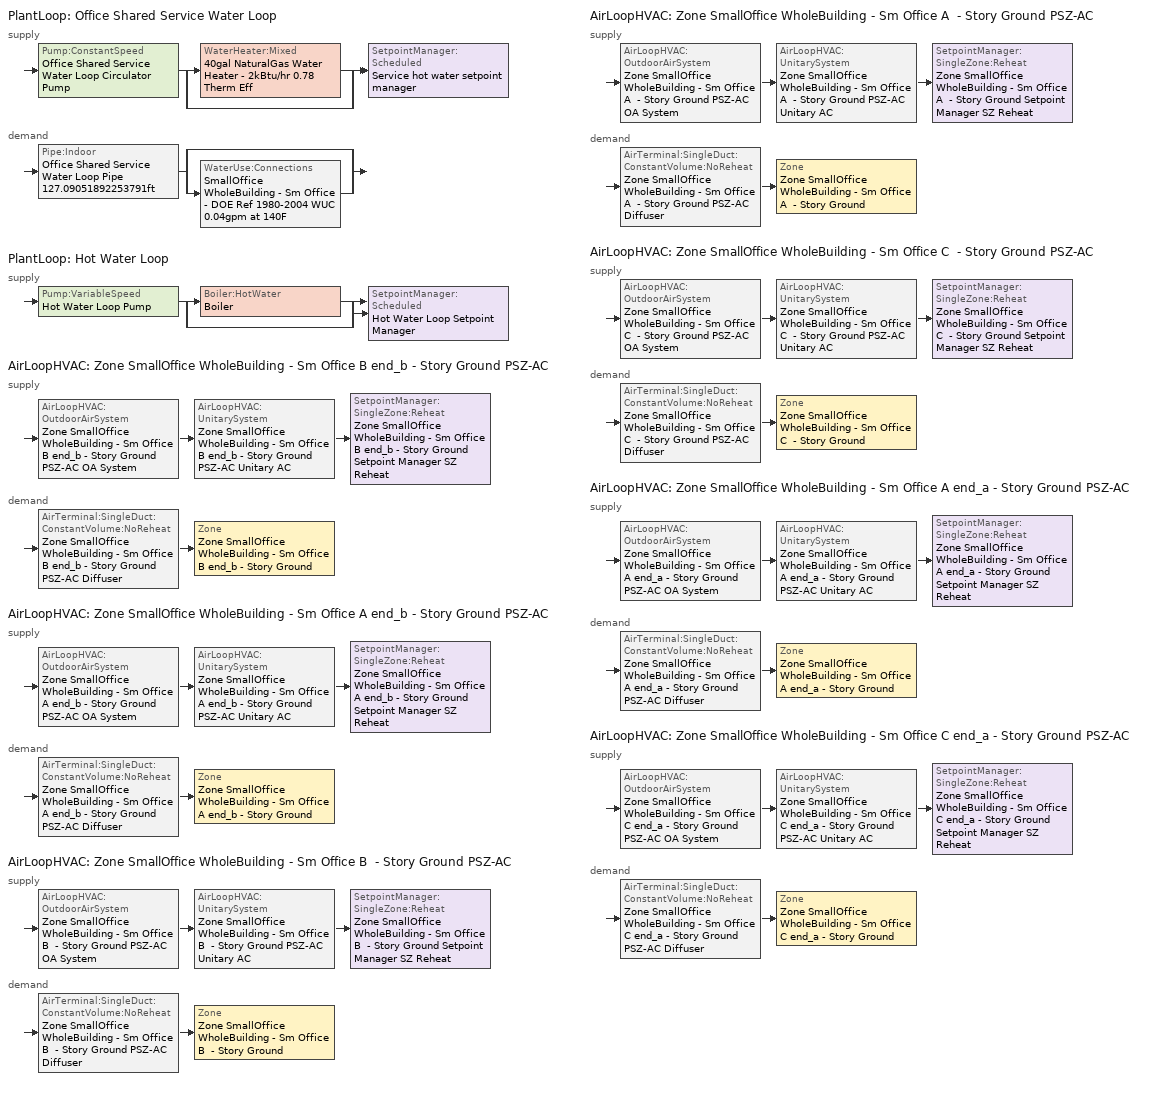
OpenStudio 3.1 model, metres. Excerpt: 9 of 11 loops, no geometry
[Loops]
PlantLoop 'Office Shared Service Water Loop'
 supply: Pump:ConstantSpeed 'Office Shared Service Water Loop Circulator Pump' > split
  | WaterHeater:Mixed '40gal NaturalGas Water Heater - 2kBtu/hr 0.78 Therm Eff'
  | bypass
  join > SetpointManager:Scheduled 'Service hot water setpoint manager'
 demand: Pipe:Indoor 'Office Shared Service Water Loop Pipe 127.09051892253791ft' > split
  | bypass
  | WaterUse:Connections 'SmallOffice WholeBuilding - Sm Office - DOE Ref 1980-2004 WUC 0.04gpm at 140F'
PlantLoop 'Hot Water Loop'
 supply: Pump:VariableSpeed 'Hot Water Loop Pump' > split
  | Boiler:HotWater 'Boiler'
  | bypass
  join > SetpointManager:Scheduled 'Hot Water Loop Setpoint Manager'
AirLoopHVAC 'Zone SmallOffice WholeBuilding - Sm Office B end_b - Story Ground PSZ-AC'
 supply: AirLoopHVAC:OutdoorAirSystem 'Zone SmallOffice WholeBuilding - Sm Office B end_b - Story Ground PSZ-AC OA System' > AirLoopHVAC:UnitarySystem 'Zone SmallOffice WholeBuilding - Sm Office B end_b - Story Ground PSZ-AC Unitary AC' > SetpointManager:SingleZone:Reheat 'Zone SmallOffice WholeBuilding - Sm Office B end_b - Story Ground Setpoint Manager SZ Reheat'
 demand: AirTerminal:SingleDuct:ConstantVolume:NoReheat 'Zone SmallOffice WholeBuilding - Sm Office B end_b - Story Ground PSZ-AC Diffuser' > Zone 'Zone SmallOffice WholeBuilding - Sm Office B end_b - Story Ground'
AirLoopHVAC 'Zone SmallOffice WholeBuilding - Sm Office A end_b - Story Ground PSZ-AC'
 supply: AirLoopHVAC:OutdoorAirSystem 'Zone SmallOffice WholeBuilding - Sm Office A end_b - Story Ground PSZ-AC OA System' > AirLoopHVAC:UnitarySystem 'Zone SmallOffice WholeBuilding - Sm Office A end_b - Story Ground PSZ-AC Unitary AC' > SetpointManager:SingleZone:Reheat 'Zone SmallOffice WholeBuilding - Sm Office A end_b - Story Ground Setpoint Manager SZ Reheat'
 demand: AirTerminal:SingleDuct:ConstantVolume:NoReheat 'Zone SmallOffice WholeBuilding - Sm Office A end_b - Story Ground PSZ-AC Diffuser' > Zone 'Zone SmallOffice WholeBuilding - Sm Office A end_b - Story Ground'
AirLoopHVAC 'Zone SmallOffice WholeBuilding - Sm Office B  - Story Ground PSZ-AC'
 supply: AirLoopHVAC:OutdoorAirSystem 'Zone SmallOffice WholeBuilding - Sm Office B  - Story Ground PSZ-AC OA System' > AirLoopHVAC:UnitarySystem 'Zone SmallOffice WholeBuilding - Sm Office B  - Story Ground PSZ-AC Unitary AC' > SetpointManager:SingleZone:Reheat 'Zone SmallOffice WholeBuilding - Sm Office B  - Story Ground Setpoint Manager SZ Reheat'
 demand: AirTerminal:SingleDuct:ConstantVolume:NoReheat 'Zone SmallOffice WholeBuilding - Sm Office B  - Story Ground PSZ-AC Diffuser' > Zone 'Zone SmallOffice WholeBuilding - Sm Office B  - Story Ground'
AirLoopHVAC 'Zone SmallOffice WholeBuilding - Sm Office A  - Story Ground PSZ-AC'
 supply: AirLoopHVAC:OutdoorAirSystem 'Zone SmallOffice WholeBuilding - Sm Office A  - Story Ground PSZ-AC OA System' > AirLoopHVAC:UnitarySystem 'Zone SmallOffice WholeBuilding - Sm Office A  - Story Ground PSZ-AC Unitary AC' > SetpointManager:SingleZone:Reheat 'Zone SmallOffice WholeBuilding - Sm Office A  - Story Ground Setpoint Manager SZ Reheat'
 demand: AirTerminal:SingleDuct:ConstantVolume:NoReheat 'Zone SmallOffice WholeBuilding - Sm Office A  - Story Ground PSZ-AC Diffuser' > Zone 'Zone SmallOffice WholeBuilding - Sm Office A  - Story Ground'
AirLoopHVAC 'Zone SmallOffice WholeBuilding - Sm Office C  - Story Ground PSZ-AC'
 supply: AirLoopHVAC:OutdoorAirSystem 'Zone SmallOffice WholeBuilding - Sm Office C  - Story Ground PSZ-AC OA System' > AirLoopHVAC:UnitarySystem 'Zone SmallOffice WholeBuilding - Sm Office C  - Story Ground PSZ-AC Unitary AC' > SetpointManager:SingleZone:Reheat 'Zone SmallOffice WholeBuilding - Sm Office C  - Story Ground Setpoint Manager SZ Reheat'
 demand: AirTerminal:SingleDuct:ConstantVolume:NoReheat 'Zone SmallOffice WholeBuilding - Sm Office C  - Story Ground PSZ-AC Diffuser' > Zone 'Zone SmallOffice WholeBuilding - Sm Office C  - Story Ground'
AirLoopHVAC 'Zone SmallOffice WholeBuilding - Sm Office A end_a - Story Ground PSZ-AC'
 supply: AirLoopHVAC:OutdoorAirSystem 'Zone SmallOffice WholeBuilding - Sm Office A end_a - Story Ground PSZ-AC OA System' > AirLoopHVAC:UnitarySystem 'Zone SmallOffice WholeBuilding - Sm Office A end_a - Story Ground PSZ-AC Unitary AC' > SetpointManager:SingleZone:Reheat 'Zone SmallOffice WholeBuilding - Sm Office A end_a - Story Ground Setpoint Manager SZ Reheat'
 demand: AirTerminal:SingleDuct:ConstantVolume:NoReheat 'Zone SmallOffice WholeBuilding - Sm Office A end_a - Story Ground PSZ-AC Diffuser' > Zone 'Zone SmallOffice WholeBuilding - Sm Office A end_a - Story Ground'
AirLoopHVAC 'Zone SmallOffice WholeBuilding - Sm Office C end_a - Story Ground PSZ-AC'
 supply: AirLoopHVAC:OutdoorAirSystem 'Zone SmallOffice WholeBuilding - Sm Office C end_a - Story Ground PSZ-AC OA System' > AirLoopHVAC:UnitarySystem 'Zone SmallOffice WholeBuilding - Sm Office C end_a - Story Ground PSZ-AC Unitary AC' > SetpointManager:SingleZone:Reheat 'Zone SmallOffice WholeBuilding - Sm Office C end_a - Story Ground Setpoint Manager SZ Reheat'
 demand: AirTerminal:SingleDuct:ConstantVolume:NoReheat 'Zone SmallOffice WholeBuilding - Sm Office C end_a - Story Ground PSZ-AC Diffuser' > Zone 'Zone SmallOffice WholeBuilding - Sm Office C end_a - Story Ground'
[Construction]
Copper pipe 0.75in type L with 0.5in fiberglass batt: Fiberglass batt 0.5in, Copper pipe 0.75in type L
[Material] Roughness=Smooth; Thermal Absorptance=0.9; Solar Absorptance=0.7; Visible Absorptance=0.7
Name | Thickness {m} | Conductivity {W/m-K} | Density {kg/m3} | Specific Heat {J/kg-K}
Copper pipe 0.75in type L | 0.001143 | 386 | 8906.27 | 385.1856
Fiberglass batt 0.5in | 0.0127 | 0.0663448 | 11.2129 | 837.36
[Sizing:Zone] Zone Cooling Design Supply Air Temperature Input Method=SupplyAirTemperature; Zone Cooling Design Supply Air Temperature {C}=12.7778; Zone Cooling Design Supply Air Temperature Difference {deltaC}=11.11; Zone Heating Design Supply Air Temperature Input Method=SupplyAirTemperature; Zone Heating Design Supply Air Temperature {C}=50; Zone Heating Design Supply Air Temperature Difference {deltaC}=11.11; Zone Cooling Design Supply Air Humidity Ratio {kg-H2O/kg-air}=0.0085; Zone Heating Design Supply Air Humidity Ratio {kg-H2O/kg-air}=0.008; Cooling Design Air Flow Method=DesignDay; Heating Design Air Flow Method=DesignDay; Account for Dedicated Outdoor Air System=No; Dedicated Outdoor Air System Control Strategy=NeutralSupplyAir; Dedicated Outdoor Air Low Setpoint Temperature for Design {C}=autosize; Dedicated Outdoor Air High Setpoint Temperature for Design {C}=autosize
Zone SmallOffice WholeBuilding - Sm Office A end_a - Story Ground; Zone SmallOffice WholeBuilding - Sm Office C end_a - Story Ground; Zone SmallOffice WholeBuilding - Sm Office A  - Story Ground; Zone SmallOffice WholeBuilding - Sm Office B  - Story Ground; Zone SmallOffice WholeBuilding - Sm Office C  - Story Ground; Zone SmallOffice WholeBuilding - Sm Office A end_b - Story Ground; Zone SmallOffice WholeBuilding - Sm Office B end_b - Story Ground
[Zone equipment]
Zone SmallOffice WholeBuilding - Sm Office A end_a - Story Ground: Zone SmallOffice WholeBuilding - Sm Office A end_a - Story Ground PSZ-AC Diffuser
Zone SmallOffice WholeBuilding - Sm Office C end_a - Story Ground: Zone SmallOffice WholeBuilding - Sm Office C end_a - Story Ground PSZ-AC Diffuser
Zone SmallOffice WholeBuilding - Sm Office A  - Story Ground: Zone SmallOffice WholeBuilding - Sm Office A  - Story Ground PSZ-AC Diffuser
Zone SmallOffice WholeBuilding - Sm Office B  - Story Ground: Zone SmallOffice WholeBuilding - Sm Office B  - Story Ground PSZ-AC Diffuser
Zone SmallOffice WholeBuilding - Sm Office C  - Story Ground: Zone SmallOffice WholeBuilding - Sm Office C  - Story Ground PSZ-AC Diffuser
Zone SmallOffice WholeBuilding - Sm Office A end_b - Story Ground: Zone SmallOffice WholeBuilding - Sm Office A end_b - Story Ground PSZ-AC Diffuser
Zone SmallOffice WholeBuilding - Sm Office B end_b - Story Ground: Zone SmallOffice WholeBuilding - Sm Office B end_b - Story Ground PSZ-AC Diffuser
[WaterUse:Connections]
SmallOffice WholeBuilding - Sm Office - DOE Ref 1980-2004 WUC 0.04gpm at 140F: Water Use Equipment Name 1=SmallOffice WholeBuilding - Sm Office - DOE Ref 1980-2004 Service Water Use 0.04gpm at 140F
[WaterUse:Equipment:Definition]
SmallOffice WholeBuilding - Sm Office - DOE Ref 1980-2004 Service Water Use Def 0.04gpm: Peak Flow Rate {m3/s}=2.31514e-06; Target Temperature Schedule=Mixed Water At Faucet Temp - 140F; Sensible Fraction Schedule=Fraction Sensible - 0.2; Latent Fraction Schedule=Fraction Latent - 0.05
[WaterUse:Equipment]
SmallOffice WholeBuilding - Sm Office - DOE Ref 1980-2004 Service Water Use 0.04gpm at 140F: Water Use Equipment Definition=SmallOffice WholeBuilding - Sm Office - DOE Ref 1980-2004 Service Water Use Def 0.04gpm; Flow Rate Fraction Schedule=OfficeSmall BLDG_SWH_SCH
[PlantLoop] Glycol Concentration=0; Minimum Loop Temperature {C}=10; Plant Loop Volume {m3}=Autocalculate; Load Distribution Scheme=Optimal
Name | Maximum Loop Temperature {C} | Fluid Type
Office Shared Service Water Loop | 60
Hot Water Loop |  | Water
[Sizing:Plant] Loop Type=Heating; Sizing Option=NonCoincident; Zone Timesteps in Averaging Window=1; Coincident Sizing Factor Mode=None
Name | Design Loop Exit Temperature {C} | Loop Design Temperature Difference {deltaC}
Office Shared Service Water Loop | 60 | 5
Hot Water Loop | 82.2222 | 11.1111
[SetpointManager:Scheduled] Control Variable=Temperature
Name | Schedule | Setpoint Node or NodeList
Service hot water setpoint manager | Service Water Loop Temp - 140F | Office Shared Service Water Loop Supply Outlet Node
Hot Water Loop Setpoint Manager | Hot Water Loop Temp - 180F | Hot Water Loop Supply Outlet Node
[Pump:ConstantSpeed]
Office Shared Service Water Loop Circulator Pump: Rated Flow Rate {m3/s}=autosize; Rated Pump Head {Pa}=29890.7; Rated Power Consumption {W}=autosize; Motor Efficiency=0.825; Fraction of Motor Inefficiencies to Fluid Stream=0; Pump Control Type=Intermittent; Design Power Sizing Method=PowerPerFlowPerPressure; Design Electric Power per Unit Flow Rate {W/(m3/s)}=348701.1; Design Shaft Power per Unit Flow Rate per Unit Head {W-s/m3-Pa}=1.28205
[WaterHeater:Mixed]
40gal NaturalGas Water Heater - 2kBtu/hr 0.78 Therm Eff: Tank Volume {m3}=0.151416; Setpoint Temperature Schedule=Service Water Loop Temp - 140F; Deadband Temperature Difference {deltaC}=2; Maximum Temperature Limit {C}=60; Heater Control Type=Cycle; Heater Maximum Capacity {W}=677.531; Heater Fuel Type=NaturalGas; Heater Thermal Efficiency=0.78; Off Cycle Parasitic Fuel Consumption Rate {W}=0; Off Cycle Parasitic Fuel Type=NaturalGas; Off Cycle Parasitic Heat Fraction to Tank=0; On Cycle Parasitic Fuel Consumption Rate {W}=0; On Cycle Parasitic Fuel Type=NaturalGas; On Cycle Parasitic Heat Fraction to Tank=0; Ambient Temperature Indicator=Schedule; Ambient Temperature Schedule=Water Heater Ambient Temp Schedule - 70.0f; Off Cycle Loss Coefficient to Ambient Temperature {W/K}=5.99799; On Cycle Loss Coefficient to Ambient Temperature {W/K}=5.99799; Use Side Effectiveness=1; Source Side Effectiveness=1; Use Side Design Flow Rate {m3/s}=autosize; Source Side Design Flow Rate {m3/s}=autosize; Indirect Water Heating Recovery Time {hr}=1.5; Source Side Flow Control Mode=IndirectHeatPrimarySetpoint
[Pipe:Indoor]
Office Shared Service Water Loop Pipe 127.09051892253791ft: Construction=Copper pipe 0.75in type L with 0.5in fiberglass batt; Environment Type=Schedule; Ambient Temperature Schedule=Office Shared Service Water Loop Piping Air Temp - 70F; Ambient Air Velocity Schedule=Office Shared Service Water Loop Piping Air Velocity - 0.67mph; Pipe Inside Diameter {m}=0.019939; Pipe Length {m}=38.7372
[Pump:VariableSpeed]
Hot Water Loop Pump: Rated Pump Head {Pa}=179344; Motor Efficiency=1; Coefficient 1 of the Part Load Performance Curve=0; Coefficient 2 of the Part Load Performance Curve=3.2485; Coefficient 3 of the Part Load Performance Curve=-4.7443; Coefficient 4 of the Part Load Performance Curve=2.5294; Pump Control Type=Intermittent; Skin Loss Radiative Fraction=0.5; Design Power Sizing Method=PowerPerFlowPerPressure; Design Electric Power per Unit Flow Rate {W/(m3/s)}=348701.1; Design Shaft Power per Unit Flow Rate per Unit Head {W-s/m3-Pa}=1.28205; Design Minimum Flow Rate Fraction=0
[Boiler:HotWater]
Boiler: Fuel Type=NaturalGas; Nominal Thermal Efficiency=0.78; Efficiency Curve Temperature Evaluation Variable=LeavingBoiler; Minimum Part Load Ratio=0; Maximum Part Load Ratio=1.2; Optimum Part Load Ratio=1; Water Outlet Upper Temperature Limit {C}=95; Boiler Flow Mode=LeavingSetpointModulated; Parasitic Electric Load {W}=0; Sizing Factor=1
[AirLoopHVAC] Design Supply Air Flow Rate {m3/s}=autosize; Design Return Air Flow Fraction of Supply Air Flow=1
Name | Availability Schedule
Zone SmallOffice WholeBuilding - Sm Office B end_b - Story Ground PSZ-AC | Zone SmallOffice WholeBuilding - Sm Office B end_b - Story Ground PSZ-AC Occ Sch
Zone SmallOffice WholeBuilding - Sm Office A end_b - Story Ground PSZ-AC | Zone SmallOffice WholeBuilding - Sm Office A end_b - Story Ground PSZ-AC Occ Sch
Zone SmallOffice WholeBuilding - Sm Office B  - Story Ground PSZ-AC | Zone SmallOffice WholeBuilding - Sm Office B  - Story Ground PSZ-AC Occ Sch
Zone SmallOffice WholeBuilding - Sm Office A  - Story Ground PSZ-AC | Zone SmallOffice WholeBuilding - Sm Office A  - Story Ground PSZ-AC Occ Sch
Zone SmallOffice WholeBuilding - Sm Office C  - Story Ground PSZ-AC | Zone SmallOffice WholeBuilding - Sm Office C  - Story Ground PSZ-AC Occ Sch
Zone SmallOffice WholeBuilding - Sm Office A end_a - Story Ground PSZ-AC | Zone SmallOffice WholeBuilding - Sm Office A end_a - Story Ground PSZ-AC Occ Sch
Zone SmallOffice WholeBuilding - Sm Office C end_a - Story Ground PSZ-AC | Zone SmallOffice WholeBuilding - Sm Office C end_a - Story Ground PSZ-AC Occ Sch
[Sizing:System] Type of Load to Size On=Sensible; Design Outdoor Air Flow Rate {m3/s}=Autosize; Central Heating Maximum System Air Flow Ratio=1; Preheat Design Temperature {C}=7.22222; Preheat Design Humidity Ratio {kg-H2O/kg-Air}=0.008; Precool Design Temperature {C}=12.7778; Precool Design Humidity Ratio {kg-H2O/kg-Air}=0.008; Central Cooling Design Supply Air Temperature {C}=12.7778; Central Heating Design Supply Air Temperature {C}=50; Sizing Option=Coincident; 100% Outdoor Air in Cooling=No; 100% Outdoor Air in Heating=No; Central Cooling Design Supply Air Humidity Ratio {kg-H2O/kg-Air}=0.0085; Central Heating Design Supply Air Humidity Ratio {kg-H2O/kg-Air}=0.008; Cooling Design Air Flow Method=DesignDay; Cooling Design Air Flow Rate {m3/s}=0; Heating Design Air Flow Method=DesignDay; Heating Design Air Flow Rate {m3/s}=0; System Outdoor Air Method=ZoneSum; Zone Maximum Outdoor Air Fraction=1; Cooling Supply Air Flow Rate Per Floor Area {m3/s-m2}=0.00996765; Cooling Fraction of Autosized Cooling Supply Air Flow Rate=1; Cooling Supply Air Flow Rate Per Unit Cooling Capacity {m3/s-W}=3.94755e-05; Heating Supply Air Flow Rate Per Floor Area {m3/s-m2}=0.00996765; Heating Fraction of Autosized Heating Supply Air Flow Rate=1; Heating Fraction of Autosized Cooling Supply Air Flow Rate=1; Heating Supply Air Flow Rate Per Unit Heating Capacity {m3/s-W}=3.15882e-05; Cooling Design Capacity Method=CoolingDesignCapacity; Cooling Design Capacity {W}=autosize; Cooling Design Capacity Per Floor Area {W/m2}=234.7; Fraction of Autosized Cooling Design Capacity=1; Heating Design Capacity Method=HeatingDesignCapacity; Heating Design Capacity {W}=autosize; Heating Design Capacity Per Floor Area {W/m2}=157; Fraction of Autosized Heating Design Capacity=1; Central Cooling Capacity Control Method=OnOff
Zone SmallOffice WholeBuilding - Sm Office B end_b - Story Ground PSZ-AC; Zone SmallOffice WholeBuilding - Sm Office A end_b - Story Ground PSZ-AC; Zone SmallOffice WholeBuilding - Sm Office B  - Story Ground PSZ-AC; Zone SmallOffice WholeBuilding - Sm Office A  - Story Ground PSZ-AC; Zone SmallOffice WholeBuilding - Sm Office C  - Story Ground PSZ-AC; Zone SmallOffice WholeBuilding - Sm Office A end_a - Story Ground PSZ-AC; Zone SmallOffice WholeBuilding - Sm Office C end_a - Story Ground PSZ-AC
[SetpointManager:SingleZone:Reheat] Minimum Supply Air Temperature {C}=12.7778; Maximum Supply Air Temperature {C}=50
Name | Control Zone | Setpoint Node or NodeList
Zone SmallOffice WholeBuilding - Sm Office B end_b - Story Ground Setpoint Manager SZ Reheat | Zone SmallOffice WholeBuilding - Sm Office B end_b - Story Ground | Zone SmallOffice WholeBuilding - Sm Office B end_b - Story Ground PSZ-AC Supply Outlet Node
Zone SmallOffice WholeBuilding - Sm Office A end_b - Story Ground Setpoint Manager SZ Reheat | Zone SmallOffice WholeBuilding - Sm Office A end_b - Story Ground | Zone SmallOffice WholeBuilding - Sm Office A end_b - Story Ground PSZ-AC Supply Outlet Node
Zone SmallOffice WholeBuilding - Sm Office B  - Story Ground Setpoint Manager SZ Reheat | Zone SmallOffice WholeBuilding - Sm Office B  - Story Ground | Zone SmallOffice WholeBuilding - Sm Office B  - Story Ground PSZ-AC Supply Outlet Node
Zone SmallOffice WholeBuilding - Sm Office A  - Story Ground Setpoint Manager SZ Reheat | Zone SmallOffice WholeBuilding - Sm Office A  - Story Ground | Zone SmallOffice WholeBuilding - Sm Office A  - Story Ground PSZ-AC Supply Outlet Node
Zone SmallOffice WholeBuilding - Sm Office C  - Story Ground Setpoint Manager SZ Reheat | Zone SmallOffice WholeBuilding - Sm Office C  - Story Ground | Zone SmallOffice WholeBuilding - Sm Office C  - Story Ground PSZ-AC Supply Outlet Node
Zone SmallOffice WholeBuilding - Sm Office A end_a - Story Ground Setpoint Manager SZ Reheat | Zone SmallOffice WholeBuilding - Sm Office A end_a - Story Ground | Zone SmallOffice WholeBuilding - Sm Office A end_a - Story Ground PSZ-AC Supply Outlet Node
Zone SmallOffice WholeBuilding - Sm Office C end_a - Story Ground Setpoint Manager SZ Reheat | Zone SmallOffice WholeBuilding - Sm Office C end_a - Story Ground | Zone SmallOffice WholeBuilding - Sm Office C end_a - Story Ground PSZ-AC Supply Outlet Node
[Coil:Heating:Gas] Availability Schedule=Always On Discrete; Gas Burner Efficiency=0.8; Nominal Capacity {W}=AutoSize; Parasitic Electric Load {W}=0; Parasitic Gas Load {W}=0
Zone SmallOffice WholeBuilding - Sm Office B end_b - Story Ground PSZ-AC Gas Htg Coil; Zone SmallOffice WholeBuilding - Sm Office A end_b - Story Ground PSZ-AC Gas Htg Coil; Zone SmallOffice WholeBuilding - Sm Office B  - Story Ground PSZ-AC Gas Htg Coil; Zone SmallOffice WholeBuilding - Sm Office A  - Story Ground PSZ-AC Gas Htg Coil; Zone SmallOffice WholeBuilding - Sm Office C  - Story Ground PSZ-AC Gas Htg Coil; Zone SmallOffice WholeBuilding - Sm Office A end_a - Story Ground PSZ-AC Gas Htg Coil; Zone SmallOffice WholeBuilding - Sm Office C end_a - Story Ground PSZ-AC Gas Htg Coil
[Coil:Heating:Electric] Availability Schedule=Always On Discrete; Efficiency=1
Zone SmallOffice WholeBuilding - Sm Office B end_b - Story Ground PSZ-AC Electric Backup Htg Coil; Zone SmallOffice WholeBuilding - Sm Office A end_b - Story Ground PSZ-AC Electric Backup Htg Coil; Zone SmallOffice WholeBuilding - Sm Office B  - Story Ground PSZ-AC Electric Backup Htg Coil; Zone SmallOffice WholeBuilding - Sm Office A  - Story Ground PSZ-AC Electric Backup Htg Coil; Zone SmallOffice WholeBuilding - Sm Office C  - Story Ground PSZ-AC Electric Backup Htg Coil; Zone SmallOffice WholeBuilding - Sm Office A end_a - Story Ground PSZ-AC Electric Backup Htg Coil; Zone SmallOffice WholeBuilding - Sm Office C end_a - Story Ground PSZ-AC Electric Backup Htg Coil
[Coil:Cooling:DX:SingleSpeed] Availability Schedule=Always On Discrete; Rated Total Cooling Capacity {W}=autosize; Rated Sensible Heat Ratio=autosize; Rated COP {W/W}=3.14722; Rated Air Flow Rate {m3/s}=autosize; Rated Evaporator Fan Power Per Volume Flow Rate {W/(m3/s)}=773.3; Total Cooling Capacity Function of Temperature Curve=DOE Ref DX Clg Coil Cool-Cap-fT; Total Cooling Capacity Function of Flow Fraction Curve=DOE Ref DX Clg Coil Cool-CAP-fFlow; Energy Input Ratio Function of Temperature Curve=DOE Ref DX Clg Coil Cool-EIR-fT; Energy Input Ratio Function of Flow Fraction Curve=DOE Ref DX Clg Coil Cool-EIR-fFlow; Part Load Fraction Correlation Curve=DOE Ref DX Clg Coil Cool-PLF-fPLR; Minimum Outdoor Dry-Bulb Temperature for Compressor Operation {C}=-25; Condenser Type=AirCooled; Evaporative Condenser Effectiveness=0; Evaporative Condenser Air Flow Rate {m3/s}=Autosize; Evaporative Condenser Pump Rated Power Consumption {W}=Autosize; Crankcase Heater Capacity {W}=0; Maximum Outdoor Dry-Bulb Temperature for Crankcase Heater Operation {C}=0; Basin Heater Capacity {W/K}=0; Basin Heater Setpoint Temperature {C}=10
Zone SmallOffice WholeBuilding - Sm Office B end_b - Story Ground PSZ-AC 1spd DX AC Clg Coil 6kBtu/hr 9.7SEER; Zone SmallOffice WholeBuilding - Sm Office A end_b - Story Ground PSZ-AC 1spd DX AC Clg Coil 5kBtu/hr 9.7SEER; Zone SmallOffice WholeBuilding - Sm Office B  - Story Ground PSZ-AC 1spd DX AC Clg Coil 14kBtu/hr 9.7SEER; Zone SmallOffice WholeBuilding - Sm Office A  - Story Ground PSZ-AC 1spd DX AC Clg Coil 14kBtu/hr 9.7SEER; Zone SmallOffice WholeBuilding - Sm Office C  - Story Ground PSZ-AC 1spd DX AC Clg Coil 11kBtu/hr 9.7SEER; Zone SmallOffice WholeBuilding - Sm Office A end_a - Story Ground PSZ-AC 1spd DX AC Clg Coil 6kBtu/hr 9.7SEER; Zone SmallOffice WholeBuilding - Sm Office C end_a - Story Ground PSZ-AC 1spd DX AC Clg Coil 6kBtu/hr 9.7SEER
[Fan:OnOff] Availability Schedule=Always On Discrete; Fan Total Efficiency=0.53625; Pressure Rise {Pa}=622.722; Maximum Flow Rate {m3/s}=autosize; Motor Efficiency=0.825; Motor In Airstream Fraction=1
Name | Fan Power Ratio Function of Speed Ratio Curve | Fan Efficiency Ratio Function of Speed Ratio Curve
Zone SmallOffice WholeBuilding - Sm Office B end_b - Story Ground PSZ-AC Fan | Fan On Off Power Curve | Fan On Off Efficiency Curve
Zone SmallOffice WholeBuilding - Sm Office A end_b - Story Ground PSZ-AC Fan | Fan On Off Power Curve 1 | Fan On Off Efficiency Curve 1
Zone SmallOffice WholeBuilding - Sm Office B  - Story Ground PSZ-AC Fan | Fan On Off Power Curve 2 | Fan On Off Efficiency Curve 2
Zone SmallOffice WholeBuilding - Sm Office A  - Story Ground PSZ-AC Fan | Fan On Off Power Curve 3 | Fan On Off Efficiency Curve 3
Zone SmallOffice WholeBuilding - Sm Office C  - Story Ground PSZ-AC Fan | Fan On Off Power Curve 4 | Fan On Off Efficiency Curve 4
Zone SmallOffice WholeBuilding - Sm Office A end_a - Story Ground PSZ-AC Fan | Fan On Off Power Curve 5 | Fan On Off Efficiency Curve 5
Zone SmallOffice WholeBuilding - Sm Office C end_a - Story Ground PSZ-AC Fan | Fan On Off Power Curve 6 | Fan On Off Efficiency Curve 6
[AirLoopHVAC:UnitarySystem] Control Type=Load; Dehumidification Control Type=None; Availability Schedule=Always On Discrete; Fan Placement=DrawThrough; DX Heating Coil Sizing Ratio=1; Use DOAS DX Cooling Coil=No; DOAS DX Cooling Coil Leaving Minimum Air Temperature {C}=2; Latent Load Control=SensibleOnlyLoadControl; Supply Air Flow Rate During Cooling Operation {m3/s}=Autosize; Supply Air Flow Rate During Heating Operation {m3/s}=Autosize; Supply Air Flow Rate When No Cooling or Heating is Required {m3/s}=Autosize; Maximum Supply Air Temperature {C}=80; Maximum Outdoor Dry-Bulb Temperature for Supplemental Heater Operation {C}=21; Maximum Cycling Rate {cycles/hr}=2.5; Heat Pump Time Constant {s}=60; Fraction of On-Cycle Power Use=0.01; Heat Pump Fan Delay Time {s}=60; Ancilliary On-Cycle Electric Power {W}=0; Ancilliary Off-Cycle Electric Power {W}=0
Name | Controlling Zone or Thermostat Location | Supply Fan | Supply Air Fan Operating Mode Schedule | Heating Coil | Cooling Coil | Supplemental Heating Coil
Zone SmallOffice WholeBuilding - Sm Office B end_b - Story Ground PSZ-AC Unitary AC | Zone SmallOffice WholeBuilding - Sm Office B end_b - Story Ground | Zone SmallOffice WholeBuilding - Sm Office B end_b - Story Ground PSZ-AC Fan | Zone SmallOffice WholeBuilding - Sm Office B end_b - Story Ground PSZ-AC Occ Sch | Zone SmallOffice WholeBuilding - Sm Office B end_b - Story Ground PSZ-AC Gas Htg Coil | Zone SmallOffice WholeBuilding - Sm Office B end_b - Story Ground PSZ-AC 1spd DX AC Clg Coil 6kBtu/hr 9.7SEER | Zone SmallOffice WholeBuilding - Sm Office B end_b - Story Ground PSZ-AC Electric Backup Htg Coil
Zone SmallOffice WholeBuilding - Sm Office A end_b - Story Ground PSZ-AC Unitary AC | Zone SmallOffice WholeBuilding - Sm Office A end_b - Story Ground | Zone SmallOffice WholeBuilding - Sm Office A end_b - Story Ground PSZ-AC Fan | Zone SmallOffice WholeBuilding - Sm Office A end_b - Story Ground PSZ-AC Occ Sch | Zone SmallOffice WholeBuilding - Sm Office A end_b - Story Ground PSZ-AC Gas Htg Coil | Zone SmallOffice WholeBuilding - Sm Office A end_b - Story Ground PSZ-AC 1spd DX AC Clg Coil 5kBtu/hr 9.7SEER | Zone SmallOffice WholeBuilding - Sm Office A end_b - Story Ground PSZ-AC Electric Backup Htg Coil
Zone SmallOffice WholeBuilding - Sm Office B  - Story Ground PSZ-AC Unitary AC | Zone SmallOffice WholeBuilding - Sm Office B  - Story Ground | Zone SmallOffice WholeBuilding - Sm Office B  - Story Ground PSZ-AC Fan | Zone SmallOffice WholeBuilding - Sm Office B  - Story Ground PSZ-AC Occ Sch | Zone SmallOffice WholeBuilding - Sm Office B  - Story Ground PSZ-AC Gas Htg Coil | Zone SmallOffice WholeBuilding - Sm Office B  - Story Ground PSZ-AC 1spd DX AC Clg Coil 14kBtu/hr 9.7SEER | Zone SmallOffice WholeBuilding - Sm Office B  - Story Ground PSZ-AC Electric Backup Htg Coil
Zone SmallOffice WholeBuilding - Sm Office A  - Story Ground PSZ-AC Unitary AC | Zone SmallOffice WholeBuilding - Sm Office A  - Story Ground | Zone SmallOffice WholeBuilding - Sm Office A  - Story Ground PSZ-AC Fan | Zone SmallOffice WholeBuilding - Sm Office A  - Story Ground PSZ-AC Occ Sch | Zone SmallOffice WholeBuilding - Sm Office A  - Story Ground PSZ-AC Gas Htg Coil | Zone SmallOffice WholeBuilding - Sm Office A  - Story Ground PSZ-AC 1spd DX AC Clg Coil 14kBtu/hr 9.7SEER | Zone SmallOffice WholeBuilding - Sm Office A  - Story Ground PSZ-AC Electric Backup Htg Coil
Zone SmallOffice WholeBuilding - Sm Office C  - Story Ground PSZ-AC Unitary AC | Zone SmallOffice WholeBuilding - Sm Office C  - Story Ground | Zone SmallOffice WholeBuilding - Sm Office C  - Story Ground PSZ-AC Fan | Zone SmallOffice WholeBuilding - Sm Office C  - Story Ground PSZ-AC Occ Sch | Zone SmallOffice WholeBuilding - Sm Office C  - Story Ground PSZ-AC Gas Htg Coil | Zone SmallOffice WholeBuilding - Sm Office C  - Story Ground PSZ-AC 1spd DX AC Clg Coil 11kBtu/hr 9.7SEER | Zone SmallOffice WholeBuilding - Sm Office C  - Story Ground PSZ-AC Electric Backup Htg Coil
Zone SmallOffice WholeBuilding - Sm Office A end_a - Story Ground PSZ-AC Unitary AC | Zone SmallOffice WholeBuilding - Sm Office A end_a - Story Ground | Zone SmallOffice WholeBuilding - Sm Office A end_a - Story Ground PSZ-AC Fan | Zone SmallOffice WholeBuilding - Sm Office A end_a - Story Ground PSZ-AC Occ Sch | Zone SmallOffice WholeBuilding - Sm Office A end_a - Story Ground PSZ-AC Gas Htg Coil | Zone SmallOffice WholeBuilding - Sm Office A end_a - Story Ground PSZ-AC 1spd DX AC Clg Coil 6kBtu/hr 9.7SEER | Zone SmallOffice WholeBuilding - Sm Office A end_a - Story Ground PSZ-AC Electric Backup Htg Coil
Zone SmallOffice WholeBuilding - Sm Office C end_a - Story Ground PSZ-AC Unitary AC | Zone SmallOffice WholeBuilding - Sm Office C end_a - Story Ground | Zone SmallOffice WholeBuilding - Sm Office C end_a - Story Ground PSZ-AC Fan | Zone SmallOffice WholeBuilding - Sm Office C end_a - Story Ground PSZ-AC Occ Sch | Zone SmallOffice WholeBuilding - Sm Office C end_a - Story Ground PSZ-AC Gas Htg Coil | Zone SmallOffice WholeBuilding - Sm Office C end_a - Story Ground PSZ-AC 1spd DX AC Clg Coil 6kBtu/hr 9.7SEER | Zone SmallOffice WholeBuilding - Sm Office C end_a - Story Ground PSZ-AC Electric Backup Htg Coil
[Controller:OutdoorAir] Minimum Outdoor Air Flow Rate {m3/s}=autosize; Maximum Outdoor Air Flow Rate {m3/s}=Autosize; Economizer Control Type=NoEconomizer; Economizer Control Action Type=ModulateFlow; Economizer Maximum Limit Dry-Bulb Temperature {C}=28; Economizer Maximum Limit Enthalpy {J/kg}=64000; Lockout Type=LockoutWithCompressor; Minimum Limit Type=FixedMinimum; Minimum Outdoor Air Schedule=Always On Discrete; High Humidity Control=No; Heat Recovery Bypass Control Type=BypassWhenWithinEconomizerLimits
Name | Controller Mechanical Ventilation
Zone SmallOffice WholeBuilding - Sm Office B end_b - Story Ground PSZ-AC OA System Controller | Controller Mechanical Ventilation 1
Zone SmallOffice WholeBuilding - Sm Office A end_b - Story Ground PSZ-AC OA System Controller | Controller Mechanical Ventilation 2
Zone SmallOffice WholeBuilding - Sm Office B  - Story Ground PSZ-AC OA System Controller | Controller Mechanical Ventilation 3
Zone SmallOffice WholeBuilding - Sm Office A  - Story Ground PSZ-AC OA System Controller | Controller Mechanical Ventilation 4
Zone SmallOffice WholeBuilding - Sm Office C  - Story Ground PSZ-AC OA System Controller | Controller Mechanical Ventilation 5
Zone SmallOffice WholeBuilding - Sm Office A end_a - Story Ground PSZ-AC OA System Controller | Controller Mechanical Ventilation 6
Zone SmallOffice WholeBuilding - Sm Office C end_a - Story Ground PSZ-AC OA System Controller | Controller Mechanical Ventilation 7
[Controller:MechanicalVentilation] Availability Schedule=Always On Discrete; System Outdoor Air Method=ZoneSum
Controller Mechanical Ventilation 1; Controller Mechanical Ventilation 2; Controller Mechanical Ventilation 3; Controller Mechanical Ventilation 4; Controller Mechanical Ventilation 5; Controller Mechanical Ventilation 6; Controller Mechanical Ventilation 7
[AirLoopHVAC:OutdoorAirSystem]
Name | Controller
Zone SmallOffice WholeBuilding - Sm Office B end_b - Story Ground PSZ-AC OA System | Zone SmallOffice WholeBuilding - Sm Office B end_b - Story Ground PSZ-AC OA System Controller
Zone SmallOffice WholeBuilding - Sm Office A end_b - Story Ground PSZ-AC OA System | Zone SmallOffice WholeBuilding - Sm Office A end_b - Story Ground PSZ-AC OA System Controller
Zone SmallOffice WholeBuilding - Sm Office B  - Story Ground PSZ-AC OA System | Zone SmallOffice WholeBuilding - Sm Office B  - Story Ground PSZ-AC OA System Controller
Zone SmallOffice WholeBuilding - Sm Office A  - Story Ground PSZ-AC OA System | Zone SmallOffice WholeBuilding - Sm Office A  - Story Ground PSZ-AC OA System Controller
Zone SmallOffice WholeBuilding - Sm Office C  - Story Ground PSZ-AC OA System | Zone SmallOffice WholeBuilding - Sm Office C  - Story Ground PSZ-AC OA System Controller
Zone SmallOffice WholeBuilding - Sm Office A end_a - Story Ground PSZ-AC OA System | Zone SmallOffice WholeBuilding - Sm Office A end_a - Story Ground PSZ-AC OA System Controller
Zone SmallOffice WholeBuilding - Sm Office C end_a - Story Ground PSZ-AC OA System | Zone SmallOffice WholeBuilding - Sm Office C end_a - Story Ground PSZ-AC OA System Controller
[AirTerminal:SingleDuct:ConstantVolume:NoReheat] Availability Schedule=Always On Discrete; Maximum Air Flow Rate {m3/s}=AutoSize
Zone SmallOffice WholeBuilding - Sm Office B end_b - Story Ground PSZ-AC Diffuser; Zone SmallOffice WholeBuilding - Sm Office A end_b - Story Ground PSZ-AC Diffuser; Zone SmallOffice WholeBuilding - Sm Office B  - Story Ground PSZ-AC Diffuser; Zone SmallOffice WholeBuilding - Sm Office A  - Story Ground PSZ-AC Diffuser; Zone SmallOffice WholeBuilding - Sm Office C  - Story Ground PSZ-AC Diffuser; Zone SmallOffice WholeBuilding - Sm Office A end_a - Story Ground PSZ-AC Diffuser; Zone SmallOffice WholeBuilding - Sm Office C end_a - Story Ground PSZ-AC Diffuser
[Schedule:Ruleset]
Name | Default Day Schedule | Summer Design Day Schedule | Winter Design Day Schedule
OfficeSmall BLDG_SWH_SCH | OfficeSmall BLDG_SWH_SCH Default | OfficeSmall BLDG_SWH_SCH Summer Design Day | OfficeSmall BLDG_SWH_SCH Winter Design Day
Fraction Sensible - 0.2 | Fraction Sensible - 0.2 Default
Fraction Latent - 0.05 | Fraction Latent - 0.05 Default
Mixed Water At Faucet Temp - 140F | Mixed Water At Faucet Temp - 140F Default
Service Water Loop Temp - 140F | Service Water Loop Temp - 140F Default
Water Heater Ambient Temp Schedule - 70.0f | Water Heater Ambient Temp Schedule - 70.0f Default
Office Shared Service Water Loop Piping Air Temp - 70F | Office Shared Service Water Loop Piping Air Temp - 70F Default
Office Shared Service Water Loop Piping Air Velocity - 0.67mph | Office Shared Service Water Loop Piping Air Velocity - 0.67mph Default
Hot Water Loop Temp - 180F | Hot Water Loop Temp - 180F Default
Zone SmallOffice WholeBuilding - Sm Office A  - Story Ground PSZ-AC Occ Sch | Zone SmallOffice WholeBuilding - Sm Office A  - Story Ground PSZ-AC Occ Sch Default | Zone SmallOffice WholeBuilding - Sm Office A  - Story Ground PSZ-AC Occ Sch Summer Design Day | Zone SmallOffice WholeBuilding - Sm Office A  - Story Ground PSZ-AC Occ Sch Winter Design Day
Zone SmallOffice WholeBuilding - Sm Office A end_a - Story Ground PSZ-AC Occ Sch | Zone SmallOffice WholeBuilding - Sm Office A end_a - Story Ground PSZ-AC Occ Sch Default | Zone SmallOffice WholeBuilding - Sm Office A end_a - Story Ground PSZ-AC Occ Sch Summer Design Day | Zone SmallOffice WholeBuilding - Sm Office A end_a - Story Ground PSZ-AC Occ Sch Winter Design Day
Zone SmallOffice WholeBuilding - Sm Office A end_b - Story Ground PSZ-AC Occ Sch | Zone SmallOffice WholeBuilding - Sm Office A end_b - Story Ground PSZ-AC Occ Sch Default | Zone SmallOffice WholeBuilding - Sm Office A end_b - Story Ground PSZ-AC Occ Sch Summer Design Day | Zone SmallOffice WholeBuilding - Sm Office A end_b - Story Ground PSZ-AC Occ Sch Winter Design Day
Zone SmallOffice WholeBuilding - Sm Office B  - Story Ground PSZ-AC Occ Sch | Zone SmallOffice WholeBuilding - Sm Office B  - Story Ground PSZ-AC Occ Sch Default | Zone SmallOffice WholeBuilding - Sm Office B  - Story Ground PSZ-AC Occ Sch Summer Design Day | Zone SmallOffice WholeBuilding - Sm Office B  - Story Ground PSZ-AC Occ Sch Winter Design Day
Zone SmallOffice WholeBuilding - Sm Office B end_b - Story Ground PSZ-AC Occ Sch | Zone SmallOffice WholeBuilding - Sm Office B end_b - Story Ground PSZ-AC Occ Sch Default | Zone SmallOffice WholeBuilding - Sm Office B end_b - Story Ground PSZ-AC Occ Sch Summer Design Day | Zone SmallOffice WholeBuilding - Sm Office B end_b - Story Ground PSZ-AC Occ Sch Winter Design Day
Zone SmallOffice WholeBuilding - Sm Office C  - Story Ground PSZ-AC Occ Sch | Zone SmallOffice WholeBuilding - Sm Office C  - Story Ground PSZ-AC Occ Sch Default | Zone SmallOffice WholeBuilding - Sm Office C  - Story Ground PSZ-AC Occ Sch Summer Design Day | Zone SmallOffice WholeBuilding - Sm Office C  - Story Ground PSZ-AC Occ Sch Winter Design Day
Zone SmallOffice WholeBuilding - Sm Office C end_a - Story Ground PSZ-AC Occ Sch | Zone SmallOffice WholeBuilding - Sm Office C end_a - Story Ground PSZ-AC Occ Sch Default | Zone SmallOffice WholeBuilding - Sm Office C end_a - Story Ground PSZ-AC Occ Sch Summer Design Day | Zone SmallOffice WholeBuilding - Sm Office C end_a - Story Ground PSZ-AC Occ Sch Winter Design Day
[Schedule:Day]
OfficeSmall BLDG_SWH_SCH Default; Zone SmallOffice WholeBuilding - Sm Office A  - Story Ground PSZ-AC Occ Sch Sunday; Zone SmallOffice WholeBuilding - Sm Office A end_a - Story Ground PSZ-AC Occ Sch Sunday; Zone SmallOffice WholeBuilding - Sm Office A end_b - Story Ground PSZ-AC Occ Sch Sunday; Zone SmallOffice WholeBuilding - Sm Office B  - Story Ground PSZ-AC Occ Sch Sunday; Zone SmallOffice WholeBuilding - Sm Office B end_b - Story Ground PSZ-AC Occ Sch Sunday; Zone SmallOffice WholeBuilding - Sm Office C  - Story Ground PSZ-AC Occ Sch Sunday; Zone SmallOffice WholeBuilding - Sm Office C end_a - Story Ground PSZ-AC Occ Sch Sunday: 24, 0, 0
OfficeSmall BLDG_SWH_SCH Winter Design Day; OfficeSmall BLDG_SWH_SCH Summer Design Day; OfficeSmall BLDG_SWH_SCH WntrDsn|SmrDsn|Wkdy Day: 7, 0, 0, 8, 0, 0.27, 9, 0, 0.55, 11, 0, 0.64, 12, 0, 0.82, 13, 0, 1, 14, 0, 0.91, 16, 0, 0.55, 17, 0, 0.73, 19, 0, 0.37, 20, 0, 0.18, 21, 0, 0.27, 22, 0, 0.09, 24, 0, 0
Fraction Sensible - 0.2 Default: 24, 0, 0.2
Fraction Latent - 0.05 Default: 24, 0, 0.05
Mixed Water At Faucet Temp - 140F Default; Service Water Loop Temp - 140F Default: 24, 0, 60
Water Heater Ambient Temp Schedule - 70.0f Default; Office Shared Service Water Loop Piping Air Temp - 70F Default: 24, 0, 21.1111
Office Shared Service Water Loop Piping Air Velocity - 0.67mph Default: 24, 0, 0.3
Hot Water Loop Temp - 180F Default: 24, 0, 82.2222
Zone SmallOffice WholeBuilding - Sm Office A  - Story Ground PSZ-AC Occ Sch Default; Zone SmallOffice WholeBuilding - Sm Office A end_a - Story Ground PSZ-AC Occ Sch Default; Zone SmallOffice WholeBuilding - Sm Office A end_b - Story Ground PSZ-AC Occ Sch Default; Zone SmallOffice WholeBuilding - Sm Office B  - Story Ground PSZ-AC Occ Sch Default; Zone SmallOffice WholeBuilding - Sm Office B end_b - Story Ground PSZ-AC Occ Sch Default; Zone SmallOffice WholeBuilding - Sm Office C  - Story Ground PSZ-AC Occ Sch Default; Zone SmallOffice WholeBuilding - Sm Office C end_a - Story Ground PSZ-AC Occ Sch Default: 8, 9, 1, 22, 50, 0, 24, 0, 1
Zone SmallOffice WholeBuilding - Sm Office A  - Story Ground PSZ-AC Occ Sch Winter Design Day; Zone SmallOffice WholeBuilding - Sm Office A  - Story Ground PSZ-AC Occ Sch Summer Design Day; Zone SmallOffice WholeBuilding - Sm Office A end_a - Story Ground PSZ-AC Occ Sch Winter Design Day; Zone SmallOffice WholeBuilding - Sm Office A end_a - Story Ground PSZ-AC Occ Sch Summer Design Day; Zone SmallOffice WholeBuilding - Sm Office A end_b - Story Ground PSZ-AC Occ Sch Winter Design Day; Zone SmallOffice WholeBuilding - Sm Office A end_b - Story Ground PSZ-AC Occ Sch Summer Design Day; Zone SmallOffice WholeBuilding - Sm Office B  - Story Ground PSZ-AC Occ Sch Winter Design Day; Zone SmallOffice WholeBuilding - Sm Office B  - Story Ground PSZ-AC Occ Sch Summer Design Day; Zone SmallOffice WholeBuilding - Sm Office B end_b - Story Ground PSZ-AC Occ Sch Winter Design Day; Zone SmallOffice WholeBuilding - Sm Office B end_b - Story Ground PSZ-AC Occ Sch Summer Design Day; Zone SmallOffice WholeBuilding - Sm Office C  - Story Ground PSZ-AC Occ Sch Winter Design Day; Zone SmallOffice WholeBuilding - Sm Office C  - Story Ground PSZ-AC Occ Sch Summer Design Day; Zone SmallOffice WholeBuilding - Sm Office C end_a - Story Ground PSZ-AC Occ Sch Winter Design Day; Zone SmallOffice WholeBuilding - Sm Office C end_a - Story Ground PSZ-AC Occ Sch Summer Design Day: 24, 0, 1
Zone SmallOffice WholeBuilding - Sm Office A  - Story Ground PSZ-AC Occ Sch Saturday; Zone SmallOffice WholeBuilding - Sm Office A end_a - Story Ground PSZ-AC Occ Sch Saturday; Zone SmallOffice WholeBuilding - Sm Office A end_b - Story Ground PSZ-AC Occ Sch Saturday; Zone SmallOffice WholeBuilding - Sm Office B  - Story Ground PSZ-AC Occ Sch Saturday; Zone SmallOffice WholeBuilding - Sm Office B end_b - Story Ground PSZ-AC Occ Sch Saturday; Zone SmallOffice WholeBuilding - Sm Office C  - Story Ground PSZ-AC Occ Sch Saturday; Zone SmallOffice WholeBuilding - Sm Office C end_a - Story Ground PSZ-AC Occ Sch Saturday: 6, 0, 0, 23, 40, 1, 24, 0, 0
[Schedule:Rule] Date Specification Type=DateRange; Start Month=1; Start Day=1; End Month=12; End Day=31
Schedule Rule 10: Schedule Ruleset=OfficeSmall BLDG_SWH_SCH; Rule Order=0; Day Schedule=OfficeSmall BLDG_SWH_SCH WntrDsn|SmrDsn|Wkdy Day; Apply Monday=Yes; Apply Tuesday=Yes; Apply Wednesday=Yes; Apply Thursday=Yes; Apply Friday=Yes
Zone SmallOffice WholeBuilding - Sm Office A  - Story Ground PSZ-AC Occ Sch Saturday Rule: Schedule Ruleset=Zone SmallOffice WholeBuilding - Sm Office A  - Story Ground PSZ-AC Occ Sch; Rule Order=1; Day Schedule=Zone SmallOffice WholeBuilding - Sm Office A  - Story Ground PSZ-AC Occ Sch Saturday; Apply Saturday=Yes
Zone SmallOffice WholeBuilding - Sm Office A  - Story Ground PSZ-AC Occ Sch Sunday Rule: Schedule Ruleset=Zone SmallOffice WholeBuilding - Sm Office A  - Story Ground PSZ-AC Occ Sch; Rule Order=0; Day Schedule=Zone SmallOffice WholeBuilding - Sm Office A  - Story Ground PSZ-AC Occ Sch Sunday; Apply Sunday=Yes
Zone SmallOffice WholeBuilding - Sm Office A end_a - Story Ground PSZ-AC Occ Sch Saturday Rule: Schedule Ruleset=Zone SmallOffice WholeBuilding - Sm Office A end_a - Story Ground PSZ-AC Occ Sch; Rule Order=1; Day Schedule=Zone SmallOffice WholeBuilding - Sm Office A end_a - Story Ground PSZ-AC Occ Sch Saturday; Apply Saturday=Yes
Zone SmallOffice WholeBuilding - Sm Office A end_a - Story Ground PSZ-AC Occ Sch Sunday Rule: Schedule Ruleset=Zone SmallOffice WholeBuilding - Sm Office A end_a - Story Ground PSZ-AC Occ Sch; Rule Order=0; Day Schedule=Zone SmallOffice WholeBuilding - Sm Office A end_a - Story Ground PSZ-AC Occ Sch Sunday; Apply Sunday=Yes
Zone SmallOffice WholeBuilding - Sm Office A end_b - Story Ground PSZ-AC Occ Sch Saturday Rule: Schedule Ruleset=Zone SmallOffice WholeBuilding - Sm Office A end_b - Story Ground PSZ-AC Occ Sch; Rule Order=1; Day Schedule=Zone SmallOffice WholeBuilding - Sm Office A end_b - Story Ground PSZ-AC Occ Sch Saturday; Apply Saturday=Yes
Zone SmallOffice WholeBuilding - Sm Office A end_b - Story Ground PSZ-AC Occ Sch Sunday Rule: Schedule Ruleset=Zone SmallOffice WholeBuilding - Sm Office A end_b - Story Ground PSZ-AC Occ Sch; Rule Order=0; Day Schedule=Zone SmallOffice WholeBuilding - Sm Office A end_b - Story Ground PSZ-AC Occ Sch Sunday; Apply Sunday=Yes
Zone SmallOffice WholeBuilding - Sm Office B  - Story Ground PSZ-AC Occ Sch Saturday Rule: Schedule Ruleset=Zone SmallOffice WholeBuilding - Sm Office B  - Story Ground PSZ-AC Occ Sch; Rule Order=1; Day Schedule=Zone SmallOffice WholeBuilding - Sm Office B  - Story Ground PSZ-AC Occ Sch Saturday; Apply Saturday=Yes
Zone SmallOffice WholeBuilding - Sm Office B  - Story Ground PSZ-AC Occ Sch Sunday Rule: Schedule Ruleset=Zone SmallOffice WholeBuilding - Sm Office B  - Story Ground PSZ-AC Occ Sch; Rule Order=0; Day Schedule=Zone SmallOffice WholeBuilding - Sm Office B  - Story Ground PSZ-AC Occ Sch Sunday; Apply Sunday=Yes
Zone SmallOffice WholeBuilding - Sm Office B end_b - Story Ground PSZ-AC Occ Sch Saturday Rule: Schedule Ruleset=Zone SmallOffice WholeBuilding - Sm Office B end_b - Story Ground PSZ-AC Occ Sch; Rule Order=1; Day Schedule=Zone SmallOffice WholeBuilding - Sm Office B end_b - Story Ground PSZ-AC Occ Sch Saturday; Apply Saturday=Yes
Zone SmallOffice WholeBuilding - Sm Office B end_b - Story Ground PSZ-AC Occ Sch Sunday Rule: Schedule Ruleset=Zone SmallOffice WholeBuilding - Sm Office B end_b - Story Ground PSZ-AC Occ Sch; Rule Order=0; Day Schedule=Zone SmallOffice WholeBuilding - Sm Office B end_b - Story Ground PSZ-AC Occ Sch Sunday; Apply Sunday=Yes
Zone SmallOffice WholeBuilding - Sm Office C  - Story Ground PSZ-AC Occ Sch Saturday Rule: Schedule Ruleset=Zone SmallOffice WholeBuilding - Sm Office C  - Story Ground PSZ-AC Occ Sch; Rule Order=1; Day Schedule=Zone SmallOffice WholeBuilding - Sm Office C  - Story Ground PSZ-AC Occ Sch Saturday; Apply Saturday=Yes
Zone SmallOffice WholeBuilding - Sm Office C  - Story Ground PSZ-AC Occ Sch Sunday Rule: Schedule Ruleset=Zone SmallOffice WholeBuilding - Sm Office C  - Story Ground PSZ-AC Occ Sch; Rule Order=0; Day Schedule=Zone SmallOffice WholeBuilding - Sm Office C  - Story Ground PSZ-AC Occ Sch Sunday; Apply Sunday=Yes
Zone SmallOffice WholeBuilding - Sm Office C end_a - Story Ground PSZ-AC Occ Sch Saturday Rule: Schedule Ruleset=Zone SmallOffice WholeBuilding - Sm Office C end_a - Story Ground PSZ-AC Occ Sch; Rule Order=1; Day Schedule=Zone SmallOffice WholeBuilding - Sm Office C end_a - Story Ground PSZ-AC Occ Sch Saturday; Apply Saturday=Yes
Zone SmallOffice WholeBuilding - Sm Office C end_a - Story Ground PSZ-AC Occ Sch Sunday Rule: Schedule Ruleset=Zone SmallOffice WholeBuilding - Sm Office C end_a - Story Ground PSZ-AC Occ Sch; Rule Order=0; Day Schedule=Zone SmallOffice WholeBuilding - Sm Office C end_a - Story Ground PSZ-AC Occ Sch Sunday; Apply Sunday=Yes
[Schedule:Constant]
Always On Discrete: Value=1
[Curve:Exponent] Coefficient1 Constant=1; Coefficient2 Constant=0; Coefficient3 Constant=0; Minimum Value of x=0; Maximum Value of x=1
Fan On Off Power Curve; Fan On Off Power Curve 1; Fan On Off Power Curve 2; Fan On Off Power Curve 3; Fan On Off Power Curve 4; Fan On Off Power Curve 5; Fan On Off Power Curve 6
[Curve:Cubic] Coefficient1 Constant=1; Coefficient2 x=0; Coefficient3 x**2=0; Coefficient4 x**3=0
Name | Minimum Value of x | Maximum Value of x
Fan On Off Efficiency Curve; Fan On Off Efficiency Curve 1; Fan On Off Efficiency Curve 2; Fan On Off Efficiency Curve 3; Fan On Off Efficiency Curve 4; Fan On Off Efficiency Curve 5; Fan On Off Efficiency Curve 6 | 0 | 1
DOE Ref DX Clg Coil Cool-CAP-fFlow; DOE Ref DX Clg Coil Cool-EIR-fFlow | -100 | 100
[Curve:Biquadratic] Minimum Value of x=-100; Maximum Value of x=100; Minimum Value of y=-100; Maximum Value of y=100
Name | Coefficient1 Constant | Coefficient2 x | Coefficient3 x**2 | Coefficient4 y | Coefficient5 y**2 | Coefficient6 x*y
DOE Ref DX Clg Coil Cool-Cap-fT | 0.971212 | -0.0152755 | 0.00144345 | -0.00039321 | -6.8364e-06 | -0.000290596
DOE Ref DX Clg Coil Cool-EIR-fT | 0.286871 | 0.0239022 | -0.000810648 | 0.0134585 | 0.000338936 | -0.000487004
[Curve:Quadratic]
DOE Ref DX Clg Coil Cool-PLF-fPLR: Coefficient1 Constant=0.909496; Coefficient2 x=0.0986477; Coefficient3 x**2=-0.00819488; Minimum Value of x=0; Maximum Value of x=1
